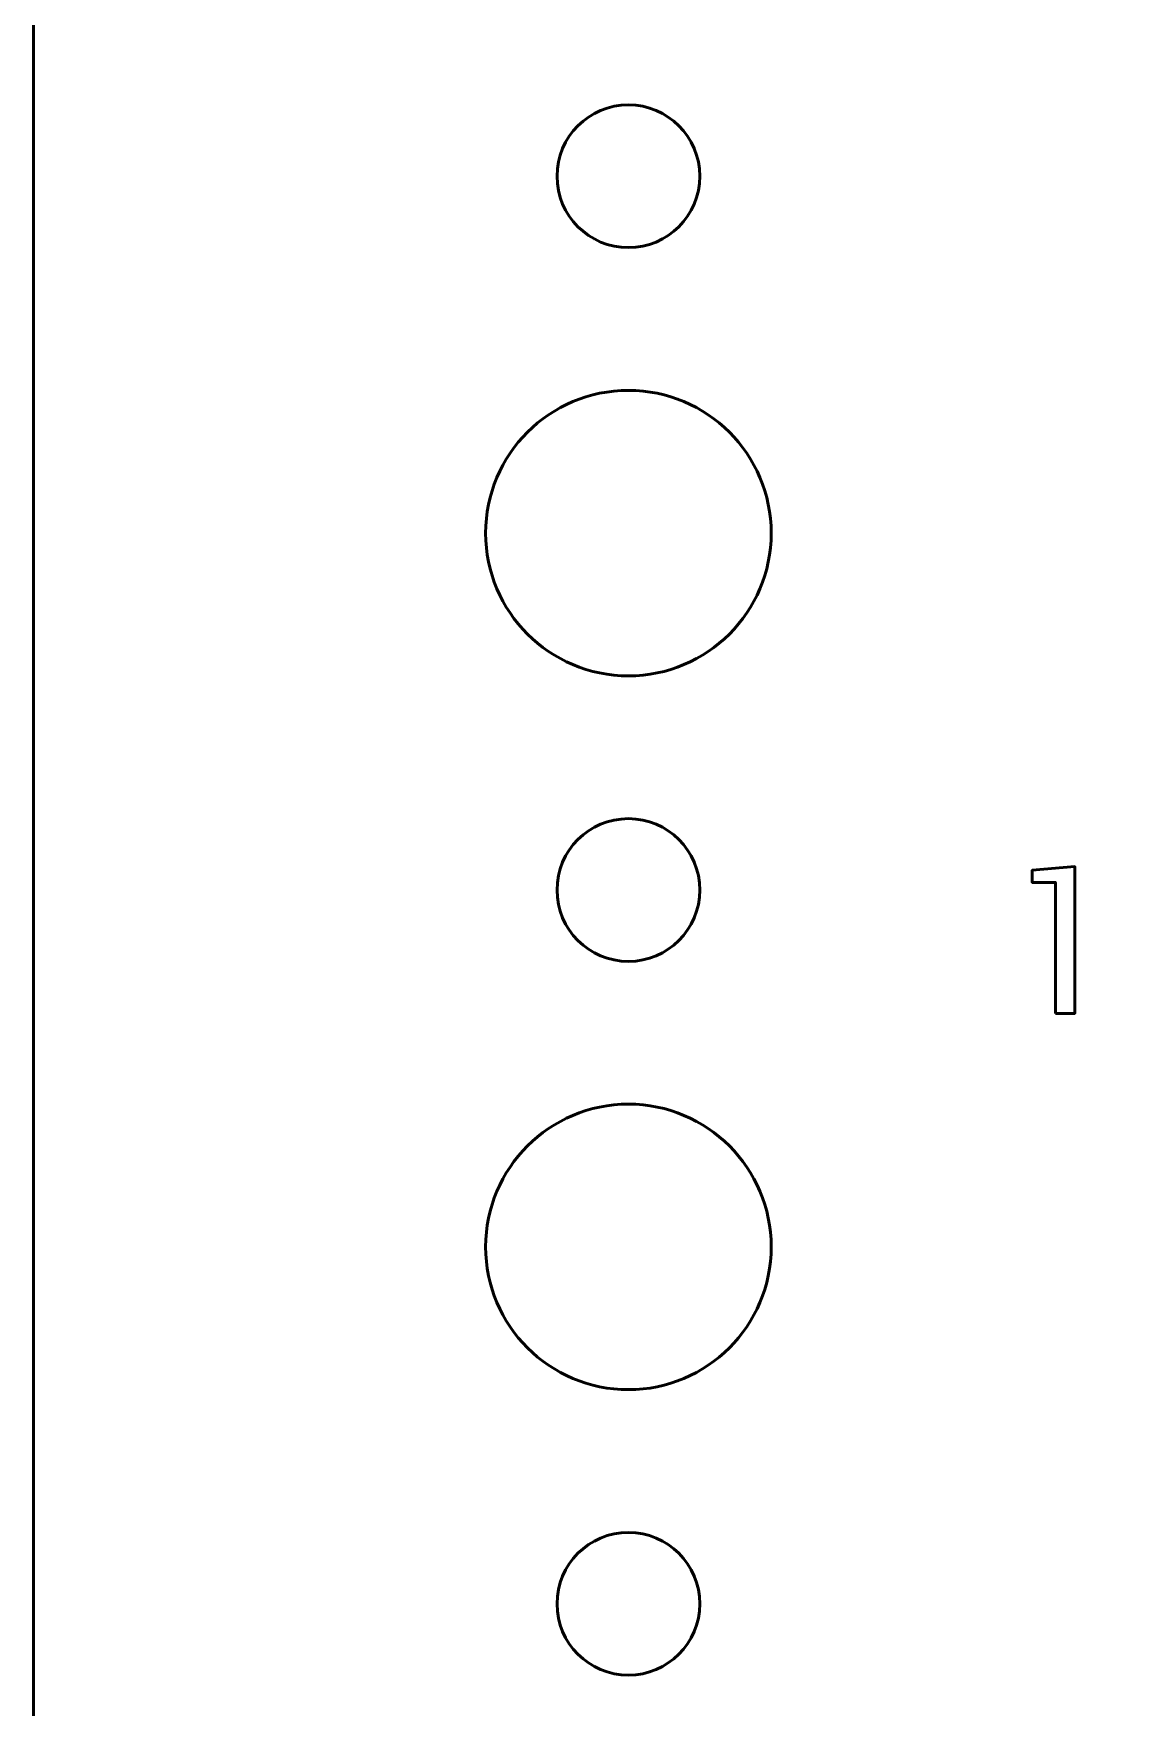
# Model space of a CAD drawing. Header units: centimetres. Extents: x -87 to 69, y -70 to 88.
# Drawn here: x -8 to -5.706, y -66.968 to -63.45 of the extents above; entities that cross this region are included whole.
import ezdxf

# ---------------------------------------------------------------- set-up
doc = ezdxf.new("R2010")
doc.units = ezdxf.units.CM
doc.header["$MEASUREMENT"] = 0
doc.layers.add('Layer 1', color=7, linetype='Continuous')

msp = doc.modelspace()

# ---------------------------------------------------------------- linework, layer by layer
at = {"layer": 'Layer 1', "lineweight": 53}
for points, knots in [([(-8, -69.75), (-8, -69.75), (-8, -20.25), (-8, -20.25), (-8, -20.25), (-8, -19.97386), (-7.77614, -19.75), (-7.5, -19.75), (-7.5, -19.75), (-7.5, -19.75), (37.5, -19.75), (37.5, -19.75), (37.5, -19.75), (37.77614, -19.75), (38, -19.97386), (38, -20.25), (38, -20.25), (38, -20.25), (38, -69.75), (38, -69.75), (38, -69.75), (38, -70.02614), (37.77614, -70.25), (37.5, -70.25), (37.5, -70.25), (37.5, -70.25), (-7.5, -70.25), (-7.5, -70.25), (-7.5, -70.25), (-7.77614, -70.25), (-8, -70.02614), (-8, -69.75)], [0, 0, 0, 0, 0.1111111, 0.1111111, 0.1111111, 0.1111111, 0.2222222, 0.2222222, 0.2222222, 0.2222222, 0.3333333, 0.3333333, 0.3333333, 0.3333333, 0.4444444, 0.4444444, 0.4444444, 0.4444444, 0.5555556, 0.5555556, 0.5555556, 0.5555556, 0.6666667, 0.6666667, 0.6666667, 0.6666667, 0.7777778, 0.7777778, 0.7777778, 0.7777778, 1, 1, 1, 1]), ([(-6.9, -63.75), (-6.9, -63.66716), (-6.83284, -63.6), (-6.75, -63.6), (-6.75, -63.6), (-6.66716, -63.6), (-6.6, -63.66716), (-6.6, -63.75), (-6.6, -63.75), (-6.6, -63.83284), (-6.66716, -63.9), (-6.75, -63.9), (-6.75, -63.9), (-6.83284, -63.9), (-6.9, -63.83284), (-6.9, -63.75)], [0, 0, 0, 0, 0.2, 0.2, 0.2, 0.2, 0.4, 0.4, 0.4, 0.4, 0.6, 0.6, 0.6, 0.6, 1, 1, 1, 1]), ([(-7.05, -64.5), (-7.05, -64.33431), (-6.91569, -64.2), (-6.75, -64.2), (-6.75, -64.2), (-6.58431, -64.2), (-6.45, -64.33431), (-6.45, -64.5), (-6.45, -64.5), (-6.45, -64.66569), (-6.58431, -64.8), (-6.75, -64.8), (-6.75, -64.8), (-6.91569, -64.8), (-7.05, -64.66569), (-7.05, -64.5)], [0, 0, 0, 0, 0.2, 0.2, 0.2, 0.2, 0.4, 0.4, 0.4, 0.4, 0.6, 0.6, 0.6, 0.6, 1, 1, 1, 1]), ([(-6.9, -65.25), (-6.9, -65.16716), (-6.83284, -65.1), (-6.75, -65.1), (-6.75, -65.1), (-6.66716, -65.1), (-6.6, -65.16716), (-6.6, -65.25), (-6.6, -65.25), (-6.6, -65.33284), (-6.66716, -65.4), (-6.75, -65.4), (-6.75, -65.4), (-6.83284, -65.4), (-6.9, -65.33284), (-6.9, -65.25)], [0, 0, 0, 0, 0.2, 0.2, 0.2, 0.2, 0.4, 0.4, 0.4, 0.4, 0.6, 0.6, 0.6, 0.6, 1, 1, 1, 1]), ([(-7.05, -66), (-7.05, -65.83431), (-6.91569, -65.7), (-6.75, -65.7), (-6.75, -65.7), (-6.58431, -65.7), (-6.45, -65.83431), (-6.45, -66), (-6.45, -66), (-6.45, -66.16569), (-6.58431, -66.3), (-6.75, -66.3), (-6.75, -66.3), (-6.91569, -66.3), (-7.05, -66.16569), (-7.05, -66)], [0, 0, 0, 0, 0.2, 0.2, 0.2, 0.2, 0.4, 0.4, 0.4, 0.4, 0.6, 0.6, 0.6, 0.6, 1, 1, 1, 1]), ([(-6.9, -66.75), (-6.9, -66.66716), (-6.83284, -66.6), (-6.75, -66.6), (-6.75, -66.6), (-6.66716, -66.6), (-6.6, -66.66716), (-6.6, -66.75), (-6.6, -66.75), (-6.6, -66.83284), (-6.66716, -66.9), (-6.75, -66.9), (-6.75, -66.9), (-6.83284, -66.9), (-6.9, -66.83284), (-6.9, -66.75)], [0, 0, 0, 0, 0.2, 0.2, 0.2, 0.2, 0.4, 0.4, 0.4, 0.4, 0.6, 0.6, 0.6, 0.6, 1, 1, 1, 1])]:
    msp.add_open_spline(points, degree=3, knots=knots, dxfattribs=at)
at = {"layer": 'Layer 1', "color": 5, "lineweight": 53}
msp.add_open_spline([(-5.85276, -65.50951), (-5.85276, -65.50951), (-5.85276, -65.23392), (-5.85276, -65.23392), (-5.85276, -65.23392), (-5.85276, -65.23392), (-5.90144, -65.23392), (-5.90144, -65.23392), (-5.90144, -65.23392), (-5.90144, -65.23392), (-5.90144, -65.20852), (-5.90144, -65.20852), (-5.90144, -65.20852), (-5.90144, -65.20852), (-5.81212, -65.2009), (-5.81212, -65.2009), (-5.81212, -65.2009), (-5.81212, -65.2009), (-5.81212, -65.50951), (-5.81212, -65.50951), (-5.81212, -65.50951), (-5.81212, -65.50951), (-5.85276, -65.50951), (-5.85276, -65.50951)], degree=3, knots=[0, 0, 0, 0, 0.1428571, 0.1428571, 0.1428571, 0.1428571, 0.2857143, 0.2857143, 0.2857143, 0.2857143, 0.4285714, 0.4285714, 0.4285714, 0.4285714, 0.5714286, 0.5714286, 0.5714286, 0.5714286, 0.7142857, 0.7142857, 0.7142857, 0.7142857, 1, 1, 1, 1], dxfattribs=at)

doc.saveas('drawing.dxf')
